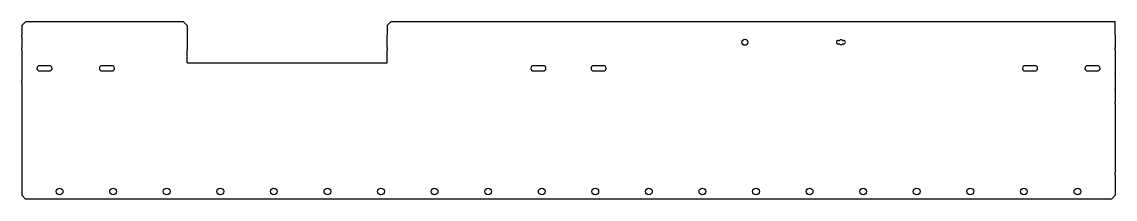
# Model space of a CAD drawing. Header units: millimetres. Extents: x -844 to 606, y 233 to 468.
import ezdxf

# ---------------------------------------------------------------- set-up
doc = ezdxf.new("R2010")
doc.units = ezdxf.units.MM
doc.layers.add('CALHA_DE_FIAÇÃO_', color=7, linetype='Continuous')
doc.layers.add('Default', color=7, linetype='Continuous')

# ---------------------------------------------------------------- blocks, each defined once
blk = doc.blocks.new('SE')
at = {"layer": 'CALHA_DE_FIAÇÃO_', "color": 7, "linetype": 'Continuous'}
for p, q in [((-839.3, 467.8), (-844.3, 462.8)), ((-630, 467.8), (-839.3, 467.8)), ((-625, 462.8), (-630, 467.8)), ((-355, 467.8), (-360, 462.8)), ((605.7, 467.8), (-355, 467.8)), ((605.7, 450.8), (605.7, 467.8)), ((-844.3, 462.8), (-844.3, 450.8)), ((-844.3, 447.8), (-844.3, 450.8)), ((-625, 462.8), (-625, 450.8)), ((-625, 450.8), (-625, 447.8)), ((-360, 462.8), (-360, 450.8)), ((-360, 447.8), (-360, 450.8)), ((605.7, 450.8), (605.7, 447.8)), ((-844.3, 447.8), (-844.3, 433.8)), ((-625, 447.8), (-625, 433.8)), ((-360, 433.8), (-360, 447.8)), ((238.5, 443.3), (239.9, 443.3)), ((239.9, 438.3), (238.5, 438.3)), ((244.1, 443.3), (245.5, 443.3)), ((245.5, 438.3), (244.1, 438.3)), ((605.7, 447.8), (605.7, 433.8)), ((-844.3, 430.7), (-844.3, 433.8)), ((-844.3, 430.7), (-844.3, 398.9)), ((-625, 433.8), (-625, 430.7)), ((-625, 413.7), (-625, 430.7)), ((-360, 433.8), (-360, 430.7)), ((-360, 413.7), (-360, 430.7)), ((605.7, 430.7), (605.7, 433.8)), ((605.7, 430.7), (605.7, 398.9)), ((-807.8, 409.7), (-820.8, 409.7)), ((-725, 409.7), (-738, 409.7)), ((-625, 413.7), (-360, 413.7)), ((-152.8, 409.7), (-165.8, 409.7)), ((-72.8, 409.7), (-85.8, 409.7)), ((499.4, 409.7), (486.4, 409.7)), ((582.2, 409.7), (569.2, 409.7)), ((-844.3, 398.9), (-844.3, 397.9)), ((-844.3, 397.9), (-844.3, 389.5)), ((-820.8, 402.7), (-807.8, 402.7)), ((-738, 402.7), (-725, 402.7)), ((-165.8, 402.7), (-152.8, 402.7)), ((-85.8, 402.7), (-72.8, 402.7)), ((486.4, 402.7), (499.4, 402.7)), ((569.2, 402.7), (582.2, 402.7)), ((605.7, 397.9), (605.7, 398.9)), ((605.7, 397.9), (605.7, 389.5)), ((-844.3, 387.5), (-844.3, 389.5)), ((-844.3, 387.5), (-844.3, 379.2)), ((-844.3, 379.2), (-844.3, 378.2)), ((-844.3, 378.2), (-844.3, 362)), ((605.7, 389.5), (605.7, 387.5)), ((605.7, 387.5), (605.7, 379.2)), ((605.7, 378.2), (605.7, 379.2)), ((605.7, 378.2), (605.7, 362)), ((-844.3, 362), (-844.3, 359)), ((-844.3, 359), (-844.3, 268)), ((605.7, 359), (605.7, 362)), ((605.7, 359), (605.7, 268)), ((-844.3, 268), (-844.3, 265)), ((-844.3, 265), (-844.3, 238)), ((605.7, 265), (605.7, 268)), ((605.7, 265), (605.7, 238)), ((-844.3, 238), (-839.3, 233)), ((600.7, 233), (-839.3, 233)), ((600.7, 233), (605.7, 238))]:
    blk.add_line(p, q, dxfattribs=at)
for centre, radius in [((114.6, 440.8), 4), ((-794.3, 243), 4.5), ((-723.3, 243), 4.5), ((-652.2, 243), 4.5), ((-581.1, 243), 4.5), ((-510.1, 243), 4.5), ((-439, 243), 4.5), ((-368, 243), 4.5), ((-296.9, 243), 4.5), ((-225.9, 243), 4.5), ((-154.8, 243), 4.5), ((-83.8, 243), 4.5), ((-12.7, 243), 4.5), ((58.3, 243), 4.5), ((129.4, 243), 4.5), ((200.4, 243), 4.5), ((271.5, 243), 4.5), ((342.5, 243), 4.5), ((413.6, 243), 4.5), ((484.6, 243), 4.5), ((555.7, 243), 4.5)]:
    blk.add_circle(centre, radius, dxfattribs=at)
for centre, radius, start, end in [((238.5, 440.8), 2.5, 90, 270), ((242, 440.8), 3.25, 50.2849, 129.7151), ((242, 440.8), 3.25, 230.2849, 309.7151), ((245.5, 440.8), 2.5, 270, 90), ((-820.8, 406.2), 3.5, 90, 270), ((-807.8, 406.2), 3.5, 270, 90), ((-738, 406.2), 3.5, 90, 270), ((-725, 406.2), 3.5, 270, 90), ((-165.8, 406.2), 3.5, 90, 270), ((-152.8, 406.2), 3.5, 270, 90), ((-85.8, 406.2), 3.5, 90, 270), ((-72.8, 406.2), 3.5, 270, 90), ((486.4, 406.2), 3.5, 90, 270), ((499.4, 406.2), 3.5, 270, 90), ((569.2, 406.2), 3.5, 90, 270), ((582.2, 406.2), 3.5, 270, 90)]:
    blk.add_arc(centre, radius, start, end, dxfattribs=at)

msp = doc.modelspace()

# ---------------------------------------------------------------- block references
at = {"layer": 'Default'}
msp.add_blockref('SE', (0, 0), dxfattribs=at)

doc.saveas('drawing.dxf')
